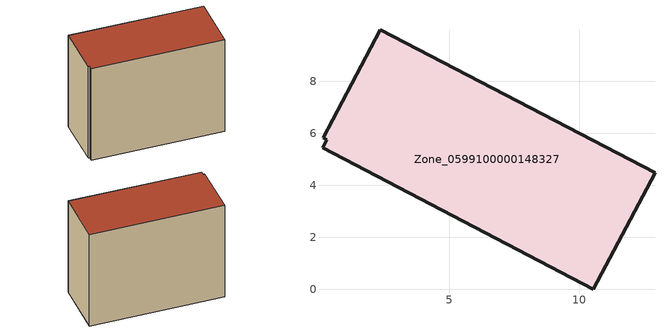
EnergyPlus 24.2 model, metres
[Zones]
Zone_0599100000148327
 floor ground (C_G): 0.13,5.44 0.3,5.76 0.17,5.83 2.34,9.99 12.91,4.48 10.54,0 z0
 wall outside (C_F): 12.91,4.48 2.34,9.99 0.17,5.83 0.3,5.76 0.13,5.44 10.54,0 12.91,4.48 z0:9.29
 roof outside (C_R): 0.3,5.76 0.13,5.44 10.54,0 12.91,4.48 2.34,9.99 0.17,5.83 z9.29
[BUILDING]
Pand.0599100000148327: North Axis=0; Terrain=City; Loads Convergence Tolerance Value=0.04; Temperature Convergence Tolerance Value=0.4; Solar Distribution=FullExterior; Maximum Number of Warmup Days=25; Minimum Number of Warmup Days=1
[Site:Location]
Rotterdam.The.Hague.AP_ZH_NLD Design_Conditions: Latitude=51.96; Longitude=4.45; Time Zone=1; Elevation=-4.5
[SITE:GROUNDTEMPERATURE:BUILDINGSURFACE]
18, 18, 18, 18, 18, 18, 18, 18, 18, 18, 18, 18
[MATERIAL] Thermal Absorptance=0.9; Solar Absorptance=0.7; Visible Absorptance=0.7
Name | Roughness | Thickness | Conductivity | Density | Specific Heat
G.TI.1946 | MediumSmooth | 0.15 | 1 | 540 | 1210
F.TI.1946 | Rough | 0.3 | 0.857143 | 1920 | 840
R.TI.1946 | MediumRough | 0.2 | 0.1 | 1500 | 1000
[CONSTRUCTION]
C_G: G.TI.1946
C_F: F.TI.1946
C_R: R.TI.1946
[ZONE]
Zone_0599100000148327: Type=1; Multiplier=1; Ceiling Height=Autocalculate; Volume=Autocalculate; Floor Area=autocalculate; Part of Total Floor Area=Yes
[ZONEINFILTRATION:DESIGNFLOWRATE]
Infil_Zone_0599100000148327: Zone or ZoneList or Space or SpaceList=Zone_0599100000148327; Schedule=AlwaysOn; Design Flow Rate Calculation Method=Flow/Area; Flow Rate per Floor Area=0.003; Constant Term Coefficient=1; Temperature Term Coefficient=0; Velocity Term Coefficient=0; Velocity Squared Term Coefficient=0
[HVACTEMPLATE:ZONE:IDEALLOADSAIRSYSTEM]
Zone_0599100000148327: Maximum Heating Supply Air Temperature=50; Minimum Cooling Supply Air Temperature=13; Maximum Heating Supply Air Humidity Ratio=0.0156; Minimum Cooling Supply Air Humidity Ratio=0.0077; Heating Limit=NoLimit; Cooling Limit=NoLimit; Dehumidification Control Type=ConstantSensibleHeatRatio; Cooling Sensible Heat Ratio=0.7; Dehumidification Setpoint=60; Humidification Control Type=None; Humidification Setpoint=30; Outdoor Air Method=None; Outdoor Air Flow Rate per Person=0.00944; Outdoor Air Flow Rate per Zone Floor Area=0; Outdoor Air Flow Rate per Zone=0; Demand Controlled Ventilation Type=None; Outdoor Air Economizer Type=NoEconomizer; Heat Recovery Type=None; Sensible Heat Recovery Effectiveness=0.7; Latent Heat Recovery Effectiveness=0.65
[ZONECONTROL:THERMOSTAT]
ThermostatControl_Zone_0599100000148327: Zone or ZoneList=Zone_0599100000148327; Control Type Schedule=DualSetpointControlType; Control 1=Thermostat_Zone_0599100000148327; Temperature Difference Between Cutout And Setpoint=0
[THERMOSTATSETPOINT:DUALSETPOINT]
Thermostat_Zone_0599100000148327: Heating Setpoint Temperature Schedule=HeatingSetpoint_Zone_0599100000148327; Cooling Setpoint Temperature Schedule=CoolingSetpoint_Zone_0599100000148327
[SCHEDULE:COMPACT]
HeatingSetpoint_Zone_0599100000148327: Through: 12/31, For: AllDays, Until: 24:00, 21
CoolingSetpoint_Zone_0599100000148327: Through: 12/31, For: AllDays, Until: 24:00, 24
DualSetpointControlType: Through: 12/31, For: AllDays, Until: 24:00, 4
AlwaysOn: Through: 12/31, For: AllDays, Until: 24:00, 1
